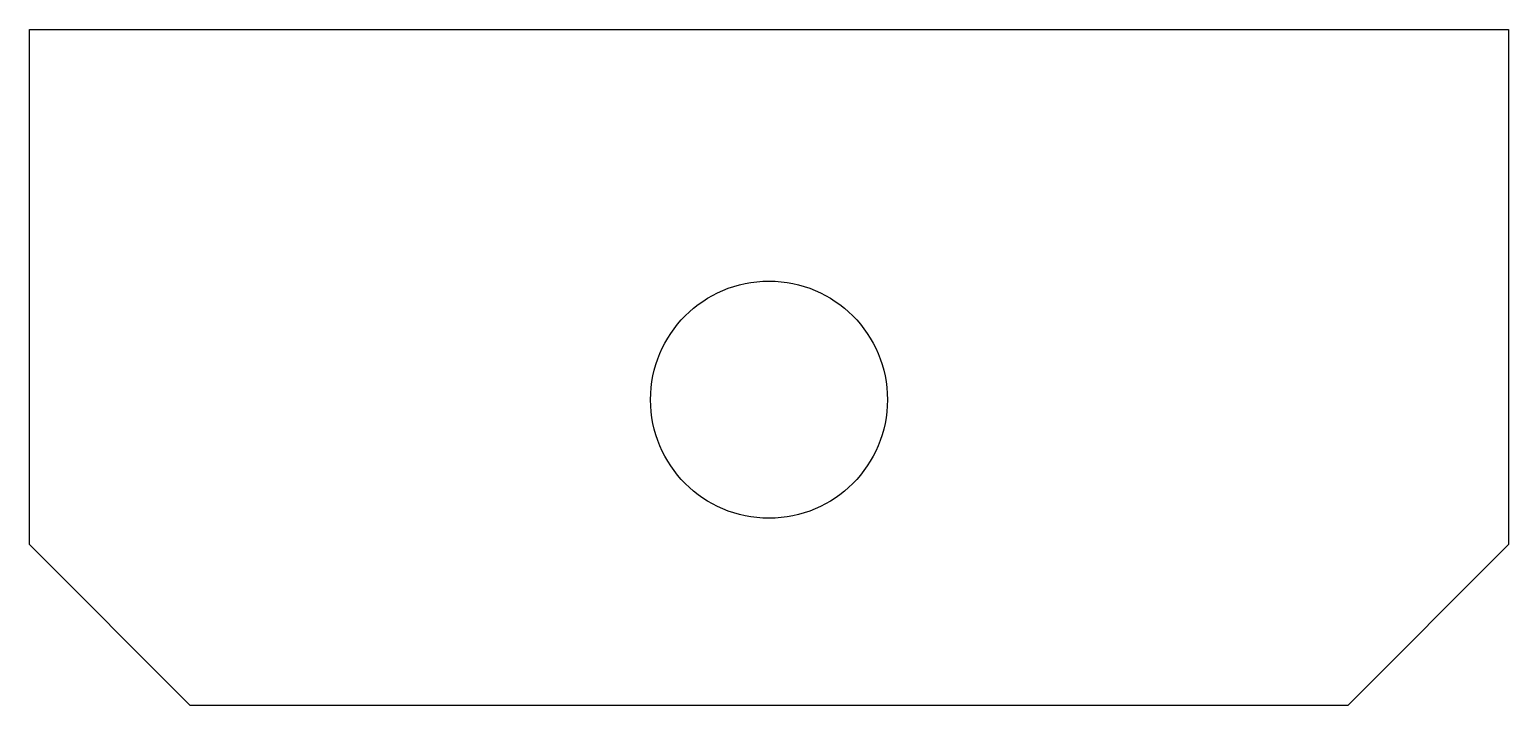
# Model space of a CAD drawing. Extents: x 0 to 460, y 0 to 210.
import ezdxf

# ---------------------------------------------------------------- set-up
doc = ezdxf.new("R2010")
doc.units = 0
doc.layers.get('0').update_dxf_attribs({"color": 2, "linetype": 'CONTINUOUS'})

msp = doc.modelspace()

# ---------------------------------------------------------------- linework, layer by layer
at = {"color": 2, "linetype": 'CONTINUOUS'}
msp.add_lwpolyline([(0, 50), (0, 210), (460, 210), (460, 50), (410, 0), (50, 0)], close=True, dxfattribs=at)
msp.add_lwpolyline([(193.15, 95, -1), (266.85, 95, -1)], format="xyb", close=True, dxfattribs=at)

doc.saveas('drawing.dxf')
